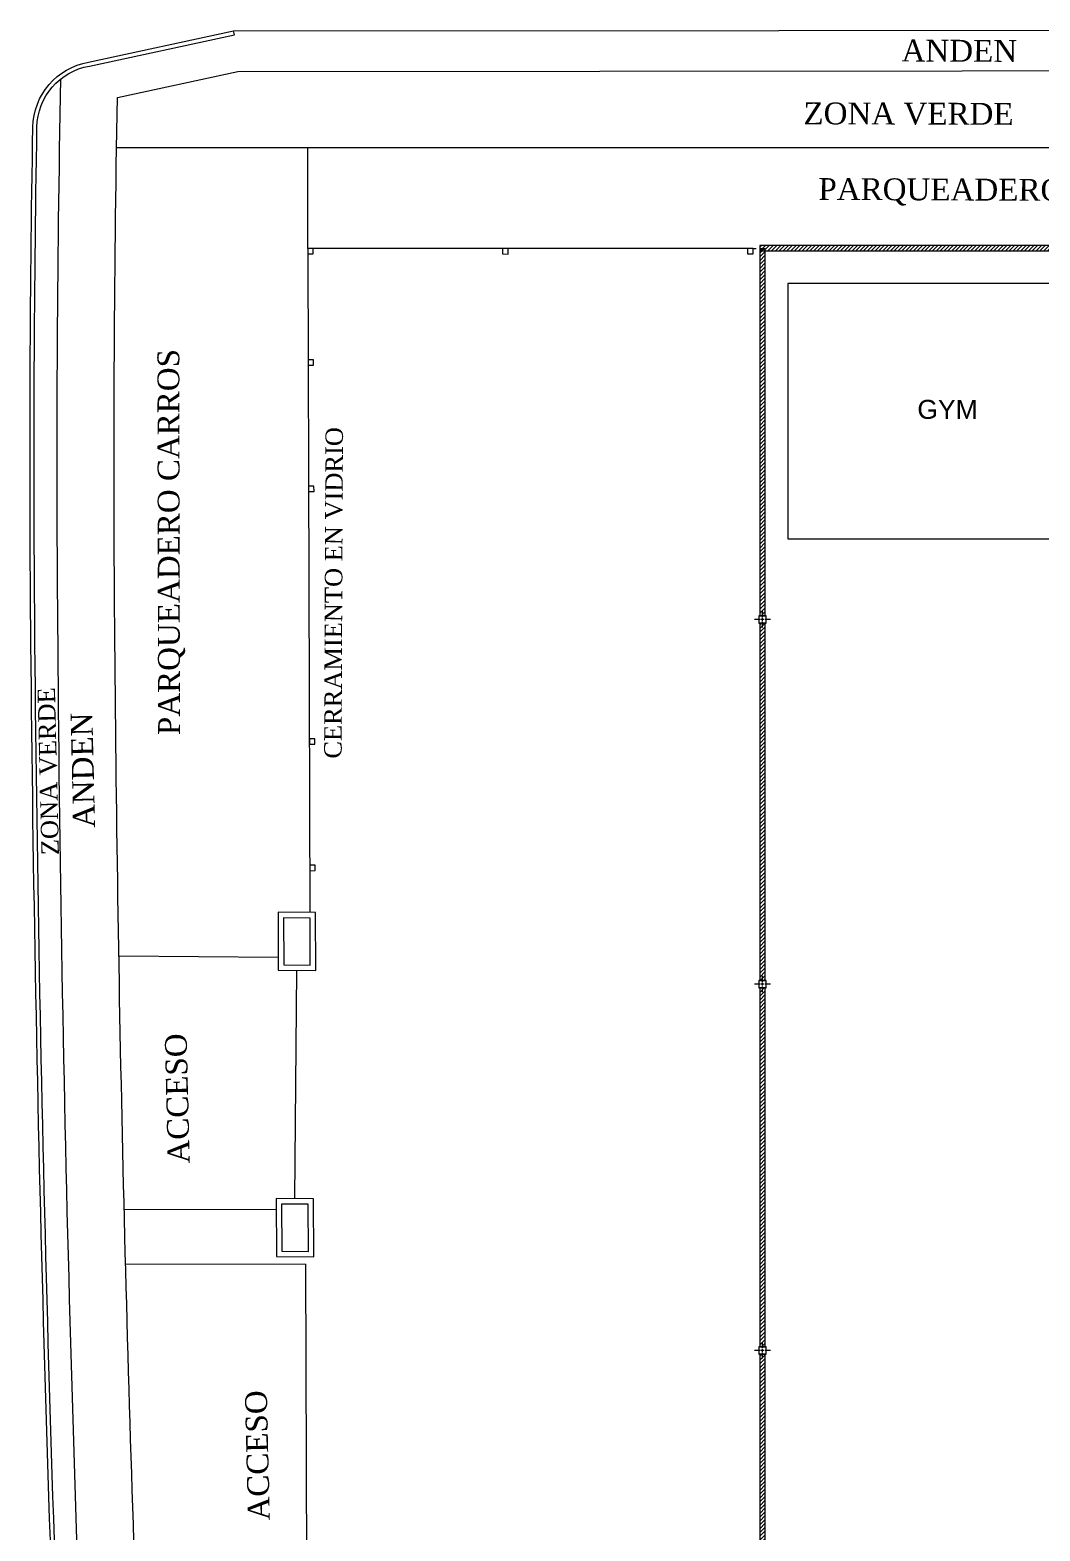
# Model space of a CAD drawing. Header units: millimetres. Extents: x 1010 to 1494, y -119 to 564.
# Drawn here: x 1294.3 to 1331.5, y 464.8 to 520.2 of the extents above; entities that cross this region are included whole.
import ezdxf

# ---------------------------------------------------------------- set-up
doc = ezdxf.new("R2010")
doc.units = ezdxf.units.MM
doc.layers.get('0').update_dxf_attribs({"lineweight": 9})
for name, color, linetype, lineweight in [('10', 7, 'Continuous', 9), ('20', 6, 'Continuous', 9), ('30', 4, 'Continuous', 9), ('80', 1, 'Continuous', 9), ('Columna existente', 20, 'Continuous', 9), ('Columna metalica', 150, 'Continuous', 9), ('Estructura', 170, 'Continuous', 9), ('Muro', 5, 'Continuous', 9), ('Piso', 250, 'Continuous', 9), ('TEXTOS', 7, 'Continuous', 9), ('Vidrio', 4, 'Continuous', 9)]:
    doc.layers.add(name, color=color, linetype=linetype, lineweight=lineweight)
doc.styles.add('Arial', font='arial.ttf')
doc.styles.get("Standard").update_dxf_attribs({"font": 'arial.ttf'})
pattern_1 = [(45, (1126.10366, 419.66107), (-0.07071068, 0.07071068), [])]

msp = doc.modelspace()

# ---------------------------------------------------------------- hatches: boundary and pattern name
at = {"layer": '20', "transparency": 33554536}
h = msp.add_hatch(dxfattribs=at)
h.set_pattern_fill('_USER', scale=0.1, angle=45, pattern_type=0)
h.set_pattern_definition([(45, (1126.10366, 419.59176), (-0.070710678, 0.070710678), [])])
h.paths.add_polyline_path([(1377.21167, 512.22718), (1321.20167, 512.22718), (1321.20167, 512.02718), (1377.21167, 512.02718)])
h = msp.add_hatch(dxfattribs=at)
h.set_pattern_fill('_USER', scale=0.1, angle=45, pattern_type=0)
h.set_pattern_definition(pattern_1)
h.paths.add_polyline_path([(1321.20167, 498.55718), (1321.40167, 498.55718), (1321.40167, 512.09649), (1321.20167, 512.09649)])
h = msp.add_hatch(dxfattribs=at)
h.set_pattern_fill('_USER', scale=0.1, angle=45, pattern_type=0)
h.set_pattern_definition(pattern_1)
h.paths.add_polyline_path([(1321.20167, 485.08718), (1321.40167, 485.08718), (1321.40167, 498.28718), (1321.20167, 498.28718)])
h = msp.add_hatch(dxfattribs=at)
h.set_pattern_fill('_USER', scale=0.1, angle=45, pattern_type=0)
h.set_pattern_definition(pattern_1)
h.paths.add_polyline_path([(1321.20167, 471.56718), (1321.40167, 471.56718), (1321.40167, 484.81718), (1321.20167, 484.81718)])
h = msp.add_hatch(dxfattribs=at)
h.set_pattern_fill('_USER', scale=0.1, angle=45, pattern_type=0)
h.set_pattern_definition(pattern_1)
h.paths.add_polyline_path([(1321.20167, 458.09718), (1321.40167, 458.09718), (1321.40167, 471.29718), (1321.20167, 471.29718)])

# ---------------------------------------------------------------- linework, layer by layer
msp.add_line((1321.20167, 512.02718), (1342.0273, 512.02718))
at = {"layer": '10'}
for p, q in [((1321.30167, 498.50218), (1321.30167, 498.7261)), ((1321.22167, 498.42218), (1321.00167, 498.42218)), ((1321.35167, 498.42218), (1321.25167, 498.42218)), ((1321.30167, 498.37218), (1321.30167, 498.47218)), ((1321.30167, 498.1261), (1321.30167, 498.34218)), ((1321.60167, 498.42218), (1321.38167, 498.42218)), ((1321.22167, 484.95218), (1321.00167, 484.95218)), ((1321.35167, 484.95218), (1321.25167, 484.95218)), ((1321.30167, 485.03218), (1321.30167, 485.2561)), ((1321.30167, 484.90218), (1321.30167, 485.00218)), ((1321.30167, 484.6561), (1321.30167, 484.87218)), ((1321.60167, 484.95218), (1321.38167, 484.95218)), ((1321.30167, 471.51218), (1321.30167, 471.7361)), ((1321.22167, 471.43218), (1321.00167, 471.43218)), ((1321.35167, 471.43218), (1321.25167, 471.43218)), ((1321.30167, 471.38218), (1321.30167, 471.48218)), ((1321.30167, 471.1361), (1321.30167, 471.35218)), ((1321.60167, 471.43218), (1321.38167, 471.43218))]:
    msp.add_line(p, q, dxfattribs=at)
at = {"layer": '20'}
for p, q in [((1301.81575, 520.00535), (1301.78398, 520.15194)), ((1342.02389, 515.83009), (1297.46979, 515.83009)), ((1304.52475, 512.11009), (1304.52475, 515.83009)), ((1303.4346, 485.93723), (1297.55584, 485.99016)), ((1303.36157, 476.63648), (1297.75218, 476.61801)), ((1304.43588, 474.62324), (1297.80352, 474.6014))]:
    msp.add_line(p, q, dxfattribs=at)
for points in [[(1298.91337, 442.65978, -0.37808993), (1295.7842, 445.86259, -0.00951499), (1294.3098, 497.51713, -0.00665151), (1294.38221, 516.59136, -0.36003132), (1296.4402, 518.99409), (1301.78398, 520.15194)], [(1298.90729, 442.81069, -0.37654646), (1295.93402, 445.86997, -0.00951495), (1294.45979, 497.51856, -0.00665151), (1294.53219, 516.58879, -0.36040712), (1296.46884, 518.84682), (1301.81575, 520.00535)], [(1298.3679, 457.51399, -0.00792229), (1297.40948, 497.54546, -0.0070551), (1297.50216, 517.68938), (1301.94512, 518.65205), (1342.02387, 518.6789)], [(1296.86749, 443.7573), (1296.78077, 445.90783, -0.0102002), (1295.30957, 497.52698, -0.00728065), (1295.41493, 518.37594)]]:
    msp.add_lwpolyline(points, format="xyb", dxfattribs=at)
msp.add_lwpolyline([(1301.78398, 520.15194), (1342.02299, 520.1789)], dxfattribs=at)
at = {"layer": '80'}
for points in [[(1321.43667, 498.28718), (1321.43667, 498.55718), (1321.16667, 498.55718), (1321.16667, 498.28718), (1321.43667, 498.28718)], [(1321.43667, 484.81718), (1321.43667, 485.08718), (1321.16667, 485.08718), (1321.16667, 484.81718), (1321.43667, 484.81718)]]:
    msp.add_lwpolyline(points, dxfattribs=at)
at = {"layer": 'Columna existente'}
msp.add_lwpolyline([(1321.43667, 471.29718), (1321.43667, 471.56718), (1321.16667, 471.56718), (1321.16667, 471.29718), (1321.43667, 471.29718)], dxfattribs=at)
at = {"layer": 'Columna metalica'}
for points in [[(1304.52475, 512.11009), (1304.5254, 511.91009), (1304.7254, 511.91075), (1304.72474, 512.11075)], [(1311.71246, 512.11009), (1311.71229, 511.91009), (1311.91229, 511.90992), (1311.91246, 512.10992)], [(1320.75136, 512.11026), (1320.75119, 511.91026), (1320.95119, 511.91009), (1320.95136, 512.11009)], [(1304.53827, 508.00504), (1304.53892, 507.80504), (1304.73892, 507.8057), (1304.73826, 508.0057)], [(1304.55363, 503.33984), (1304.55429, 503.13984), (1304.75429, 503.1405), (1304.75363, 503.3405)], [(1304.58436, 494.00946), (1304.58502, 493.80946), (1304.78502, 493.81012), (1304.78436, 494.01011)], [(1304.59972, 489.34426), (1304.60038, 489.14426), (1304.80038, 489.14492), (1304.79972, 489.34492)]]:
    msp.add_lwpolyline(points, close=True, dxfattribs=at)
at = {"layer": 'Estructura', "color": 170}
for points in [[(1304.81619, 485.45477), (1304.80915, 487.59492), (1303.4291, 487.60735), (1303.43615, 485.4672), (1304.81619, 485.45477)], [(1304.74735, 474.88496), (1304.7403, 477.02511), (1303.36025, 477.03754), (1303.3673, 474.89739), (1304.74735, 474.88496)]]:
    msp.add_lwpolyline(points, dxfattribs=at)
for points in [[(1304.61553, 485.65659), (1304.6098, 487.39671), (1303.62976, 487.40553), (1303.63549, 485.66541)], [(1304.54668, 475.08678), (1304.54095, 476.8269), (1303.56092, 476.83572), (1303.56665, 475.0956)]]:
    msp.add_lwpolyline(points, close=True, dxfattribs=at)
at = {"layer": 'Muro'}
for p, q in [((1320.95136, 512.11009), (1321.06239, 512.11046)), ((1321.40167, 471.29718), (1321.20167, 471.29718)), ((1321.20167, 471.29718), (1321.20167, 458.09718)), ((1321.40167, 458.09718), (1321.40167, 471.29718))]:
    msp.add_line(p, q, dxfattribs=at)
msp.add_lwpolyline([(1377.21167, 512.22718), (1321.20167, 512.22718), (1321.20167, 512.02718), (1377.21167, 512.02718)], close=True, dxfattribs=at)
for points in [[(1321.20167, 498.55718), (1321.40167, 498.55718), (1321.40167, 512.09649), (1321.20167, 512.09649), (1321.20167, 498.55718)], [(1322.23667, 510.81718), (1322.23667, 501.39718), (1337.85667, 501.39718), (1337.85667, 506.35718), (1332.40667, 506.35718), (1332.40667, 510.81718), (1322.23667, 510.81718)], [(1321.20167, 485.08718), (1321.40167, 485.08718), (1321.40167, 498.28718), (1321.20167, 498.28718), (1321.20167, 485.08718)], [(1321.20167, 471.56718), (1321.40167, 471.56718), (1321.40167, 484.81718), (1321.20167, 484.81718), (1321.20167, 471.56718)]]:
    msp.add_lwpolyline(points, dxfattribs=at)
at = {"layer": 'Piso', "color": 7}
for p, q in [((1304.05027, 477.03133), (1304.12617, 485.46098)), ((1304.4359, 474.61776), (1304.49143, 457.75772))]:
    msp.add_line(p, q, dxfattribs=at)
at = {"layer": 'Vidrio'}
for p, q in [((1320.75136, 512.11009), (1304.72475, 512.11009)), ((1304.5254, 511.91009), (1304.60548, 487.59676))]:
    msp.add_line(p, q, dxfattribs=at)

# ---------------------------------------------------------------- texts
at = {"layer": '30', "insert": (1327.01414, 506.52386), "char_height": 0.7, "attachment_point": 1, "style": 'Arial'}
msp.add_mtext_dynamic_manual_height_columns('GYM', width=9.3811312, gutter_width=1, heights=[0], dxfattribs=at)
at = {"layer": 'TEXTOS', "color": 7, "lineweight": 40, "attachment_point": 1}
for s, insert, char_height, width, rotation in [('{\\fTimes New Roman|b0|i0|c0|p18;ANDEN}', (1326.43319, 519.82515), 0.8067659, 18.5768463, 359.774011), ('{\\fTimes New Roman|b0|i0|c0|p18;ZONA VERDE}', (1322.81442, 517.50681), 0.8067659, 18.5768463, 359.838633), ('{\\fTimes New Roman|b0|i0|c0|p18;PARQUEADERO MOTOS}', (1323.36626, 514.71383), 0.8067659, 18.5768463, 359.774011), ('{\\fTimes New Roman|b0|i0|c0|p18;PARQUEADERO CARROS}', (1299.00177, 494.14846), 0.8067659, 18.5768463, 90.107506), ('{\\fTimes New Roman|b0|i0|c0|p18;CERRAMIENTO EN VIDRIO}', (1305.12598, 493.28299), 0.6454127, 14.861477, 89.756635), ('{\\fTimes New Roman|b0|i0|c0|p18;ZONA VERDE}', (1294.69933, 489.70721), 0.6454127, 14.861477, 91.373971), ('{\\fTimes New Roman|b0|i0|c0|p18;ANDEN}', (1295.87219, 490.7082), 0.8067659, 18.5768463, 91.373971), ('{\\fTimes New Roman|b0|i0|c0|p18;ACCESO}', (1299.36146, 478.31933), 0.8067659, 18.5768463, 91.373971), ('{\\fTimes New Roman|b0|i0|c0|p18;ACCESO}', (1302.31833, 465.14147), 0.8067659, 18.5768463, 91.373971)]:
    msp.add_mtext(s, dxfattribs=dict(at, insert=insert, char_height=char_height, width=width, rotation=rotation))

doc.saveas('drawing.dxf')
